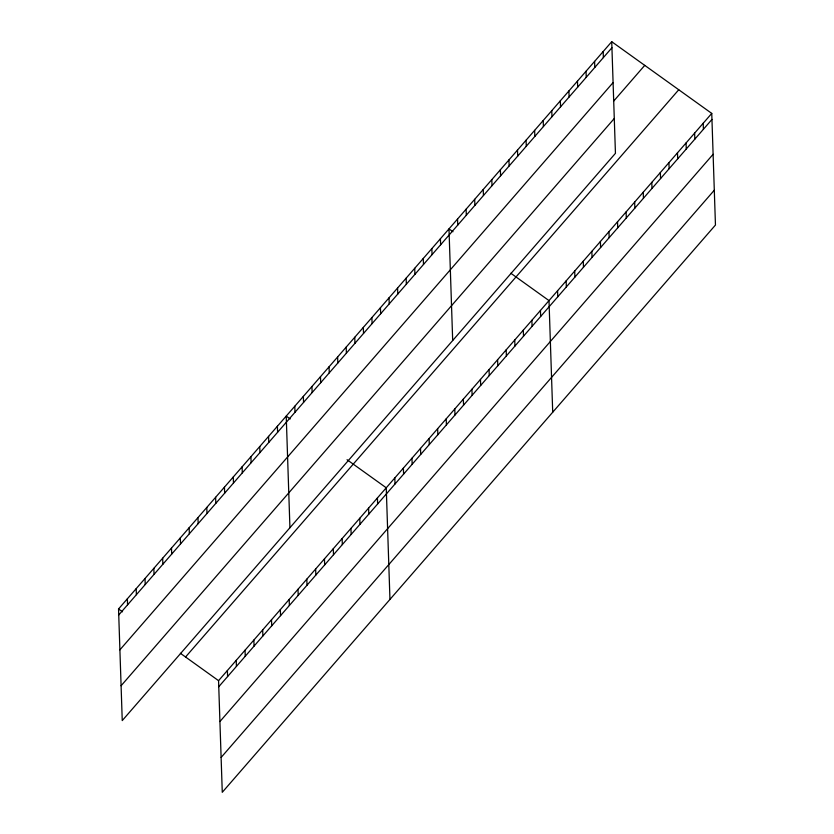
<?xml version="1.0" encoding="UTF-8"?>
<svg xmlns="http://www.w3.org/2000/svg" width="834" height="834" viewBox="0 0 834 834"><rect width="100%" height="100%" fill="white"/><g stroke="black" fill="none" stroke-linecap="round" stroke-linejoin="round"><path stroke-width="1.25" d="M611.729 41.7L615.44 153.331L122.244 720.586L118.543 608.956L611.729 41.7L711.756 113.414L715.457 225.044L222.271 792.3L218.56 680.669L711.756 113.414M118.741 614.992L611.937 47.736M119.898 649.842L613.094 82.587M613.595 101.195L644.745 65.365M121.086 685.746L614.283 118.491M185.555 657.004L678.751 89.749M218.769 686.705L711.955 119.45M219.915 721.546L713.112 154.29M221.114 757.449L714.311 190.194M452.977 231.758L448.984 228.891L452.685 340.533M510.846 273.25L549.001 300.605L552.713 412.236M290.222 418.96L286.229 416.083L289.93 527.724M347.059 459.701L386.246 487.796L389.958 599.438M118.543 608.956L122.535 611.822M180.405 653.303L218.56 680.669M703.198 123.265L703.396 129.301M694.628 133.117L694.826 139.153M686.059 142.968L686.257 149.005M677.489 152.82L677.698 158.856M668.931 162.672L669.129 168.708M660.361 172.523L660.559 178.559M651.792 182.375L652 188.411M643.233 192.227L643.431 198.263M634.664 202.078L634.862 208.114M626.094 211.93L626.303 217.966M617.535 221.781L617.733 227.818M603.17 51.552L603.368 57.588M608.966 231.633L609.164 237.68M594.6 61.403L594.798 67.439M600.397 241.485L600.605 247.531M586.031 71.255L586.239 77.291M591.838 251.347L592.036 257.383M577.472 81.106L577.67 87.143M583.268 261.198L583.466 267.234M568.903 90.958L569.101 96.994M574.699 271.05L574.907 277.086M560.333 100.81L560.542 106.846M566.14 280.902L566.338 286.938M551.774 110.661L551.972 116.708M557.571 290.753L557.769 296.789M543.205 120.523L543.403 126.559M534.636 130.375L534.844 136.411M540.442 310.457L540.64 316.493M526.077 140.227L526.275 146.263M531.873 320.308L532.071 326.344M517.507 150.078L517.706 156.114M523.304 330.16L523.502 336.196M508.938 159.93L509.136 165.966M514.745 340.011L514.943 346.047M500.379 169.782L500.577 175.818M506.175 349.863L506.374 355.899M491.81 179.633L492.008 185.669M497.606 359.715L497.804 365.751M483.24 189.485L483.439 195.521M489.047 369.566L489.245 375.602M474.682 199.336L474.88 205.373M480.478 379.418L480.676 385.454M466.112 209.188L466.31 215.224M471.908 389.269L472.107 395.316M457.543 219.04L457.741 225.076M463.339 399.132L463.548 405.168M454.78 408.983L454.978 415.019M440.415 238.743L440.613 244.779M446.211 418.835L446.409 424.871M431.845 248.595L432.043 254.631M437.642 428.686L437.85 434.722M423.276 258.446L423.484 264.493M429.083 438.538L429.281 444.574M414.717 268.308L414.915 274.344M420.513 448.39L420.711 454.426M406.148 278.16L406.346 284.196M411.944 458.241L412.152 464.277M397.578 288.011L397.787 294.048M403.385 468.093L403.583 474.129M389.019 297.863L389.217 303.899M394.816 477.945L395.014 483.981M380.45 307.715L380.648 313.751M371.881 317.566L372.089 323.602M377.427 497.95L377.625 503.986M363.322 327.418L363.52 333.454M368.597 508.104L368.795 514.14M354.752 337.27L354.95 343.306M359.777 518.248L359.975 524.284M346.183 347.121L346.391 353.157M350.947 528.402L351.145 534.438M337.624 356.973L337.822 363.009M342.117 538.556L342.326 544.592M329.055 366.824L329.253 372.861M333.298 548.699L333.496 554.735M320.485 376.676L320.694 382.712M324.468 558.853L324.666 564.889M311.926 386.528L312.124 392.564M315.648 569.007L315.846 575.043M303.357 396.379L303.555 402.415M306.818 579.15L307.016 585.197M294.788 406.231L294.986 412.277M297.999 589.304L298.197 595.34M289.169 599.458L289.367 605.494M277.399 426.237L277.597 432.273M280.339 609.612L280.547 615.648M268.569 436.391L268.777 442.427M271.519 619.756L271.717 625.792M259.749 446.544L259.947 452.581M262.689 629.91L262.887 635.946M250.919 456.688L251.117 462.724M253.87 640.064L254.068 646.1M242.1 466.842L242.298 472.878M245.04 650.207L245.238 656.243M233.27 476.996L233.468 483.032M236.21 660.361L236.418 666.397M224.45 487.139L224.648 493.186M227.39 670.515L227.588 676.551M215.62 497.293L215.818 503.329M206.79 507.447L206.999 513.483M197.971 517.601L198.169 523.637M189.141 527.745L189.339 533.781M180.321 537.899L180.519 543.935M171.491 548.053L171.689 554.089M162.661 558.196L162.87 564.232M153.842 568.35L154.04 574.386M145.012 578.504L145.22 584.54M136.192 588.648L136.39 594.694M127.362 598.802L127.56 604.838"/></g></svg>
